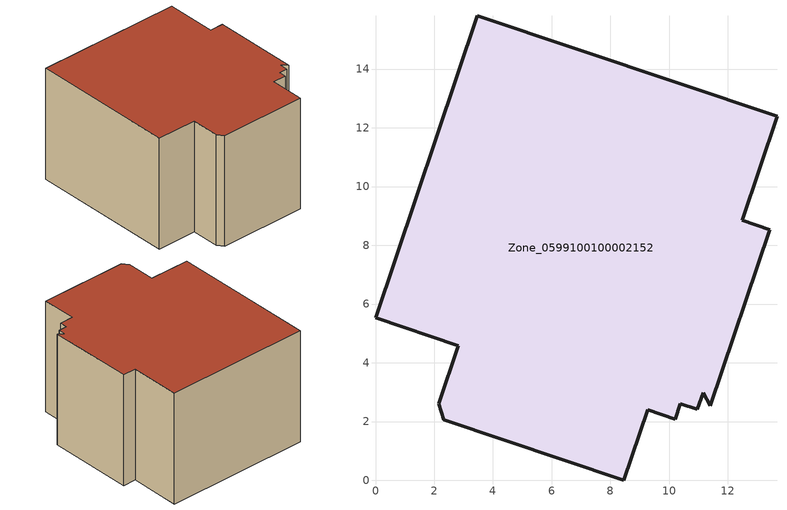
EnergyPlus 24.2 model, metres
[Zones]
Zone_0599100100002152
 floor ground (C_G): 11.16,2.98 10.95,2.42 10.38,2.61 10.2,2.08 9.26,2.4 8.45,0 2.33,2.06 2.15,2.6 2.82,4.58 0,5.53 3.46,15.82 13.67,12.39 12.48,8.85 13.42,8.53 11.4,2.54 z0
 wall outside (C_F): 12.48,8.85 13.67,12.39 3.46,15.82 0,5.53 2.82,4.58 2.15,2.6 2.33,2.06 8.45,0 9.26,2.4 10.2,2.08 10.38,2.61 10.95,2.42 11.16,2.98 11.4,2.54 13.42,8.53 12.48,8.85 z0:8.45
 roof outside (C_R): 11.4,2.54 13.42,8.53 12.48,8.85 13.67,12.39 3.46,15.82 0,5.53 2.82,4.58 2.15,2.6 2.33,2.06 8.45,0 9.26,2.4 10.2,2.08 10.38,2.61 10.95,2.42 11.16,2.98 z8.45
[BUILDING]
Pand.0599100100002152: North Axis=0; Terrain=City; Loads Convergence Tolerance Value=0.04; Temperature Convergence Tolerance Value=0.4; Solar Distribution=FullExterior; Maximum Number of Warmup Days=25; Minimum Number of Warmup Days=1
[Site:Location]
Rotterdam.The.Hague.AP_ZH_NLD Design_Conditions: Latitude=51.96; Longitude=4.45; Time Zone=1; Elevation=-4.5
[SITE:GROUNDTEMPERATURE:BUILDINGSURFACE]
18, 18, 18, 18, 18, 18, 18, 18, 18, 18, 18, 18
[MATERIAL] Thermal Absorptance=0.9; Solar Absorptance=0.7; Visible Absorptance=0.7
Name | Roughness | Thickness | Conductivity | Density | Specific Heat
G.D.2006-2014 | MediumSmooth | 0.15 | 0.06 | 540 | 1210
F.D.2006-2014 | Rough | 0.3 | 0.12 | 1920 | 840
R.D.2006-2014 | MediumRough | 0.2 | 0.08 | 1500 | 1000
[CONSTRUCTION]
C_G: G.D.2006-2014
C_F: F.D.2006-2014
C_R: R.D.2006-2014
[ZONE]
Zone_0599100100002152: Type=1; Multiplier=1; Ceiling Height=Autocalculate; Volume=Autocalculate; Floor Area=autocalculate; Part of Total Floor Area=Yes
[ZONEINFILTRATION:DESIGNFLOWRATE]
Infil_Zone_0599100100002152: Zone or ZoneList or Space or SpaceList=Zone_0599100100002152; Schedule=AlwaysOn; Design Flow Rate Calculation Method=Flow/Area; Flow Rate per Floor Area=0.0021; Constant Term Coefficient=1; Temperature Term Coefficient=0; Velocity Term Coefficient=0; Velocity Squared Term Coefficient=0
[HVACTEMPLATE:ZONE:IDEALLOADSAIRSYSTEM]
Zone_0599100100002152: Maximum Heating Supply Air Temperature=50; Minimum Cooling Supply Air Temperature=13; Maximum Heating Supply Air Humidity Ratio=0.0156; Minimum Cooling Supply Air Humidity Ratio=0.0077; Heating Limit=NoLimit; Cooling Limit=NoLimit; Dehumidification Control Type=ConstantSensibleHeatRatio; Cooling Sensible Heat Ratio=0.7; Dehumidification Setpoint=60; Humidification Control Type=None; Humidification Setpoint=30; Outdoor Air Method=None; Outdoor Air Flow Rate per Person=0.00944; Outdoor Air Flow Rate per Zone Floor Area=0; Outdoor Air Flow Rate per Zone=0; Demand Controlled Ventilation Type=None; Outdoor Air Economizer Type=NoEconomizer; Heat Recovery Type=None; Sensible Heat Recovery Effectiveness=0.7; Latent Heat Recovery Effectiveness=0.65
[ZONECONTROL:THERMOSTAT]
ThermostatControl_Zone_0599100100002152: Zone or ZoneList=Zone_0599100100002152; Control Type Schedule=DualSetpointControlType; Control 1=Thermostat_Zone_0599100100002152; Temperature Difference Between Cutout And Setpoint=0
[THERMOSTATSETPOINT:DUALSETPOINT]
Thermostat_Zone_0599100100002152: Heating Setpoint Temperature Schedule=HeatingSetpoint_Zone_0599100100002152; Cooling Setpoint Temperature Schedule=CoolingSetpoint_Zone_0599100100002152
[SCHEDULE:COMPACT]
HeatingSetpoint_Zone_0599100100002152: Through: 12/31, For: AllDays, Until: 24:00, 21
CoolingSetpoint_Zone_0599100100002152: Through: 12/31, For: AllDays, Until: 24:00, 24
DualSetpointControlType: Through: 12/31, For: AllDays, Until: 24:00, 4
AlwaysOn: Through: 12/31, For: AllDays, Until: 24:00, 1
